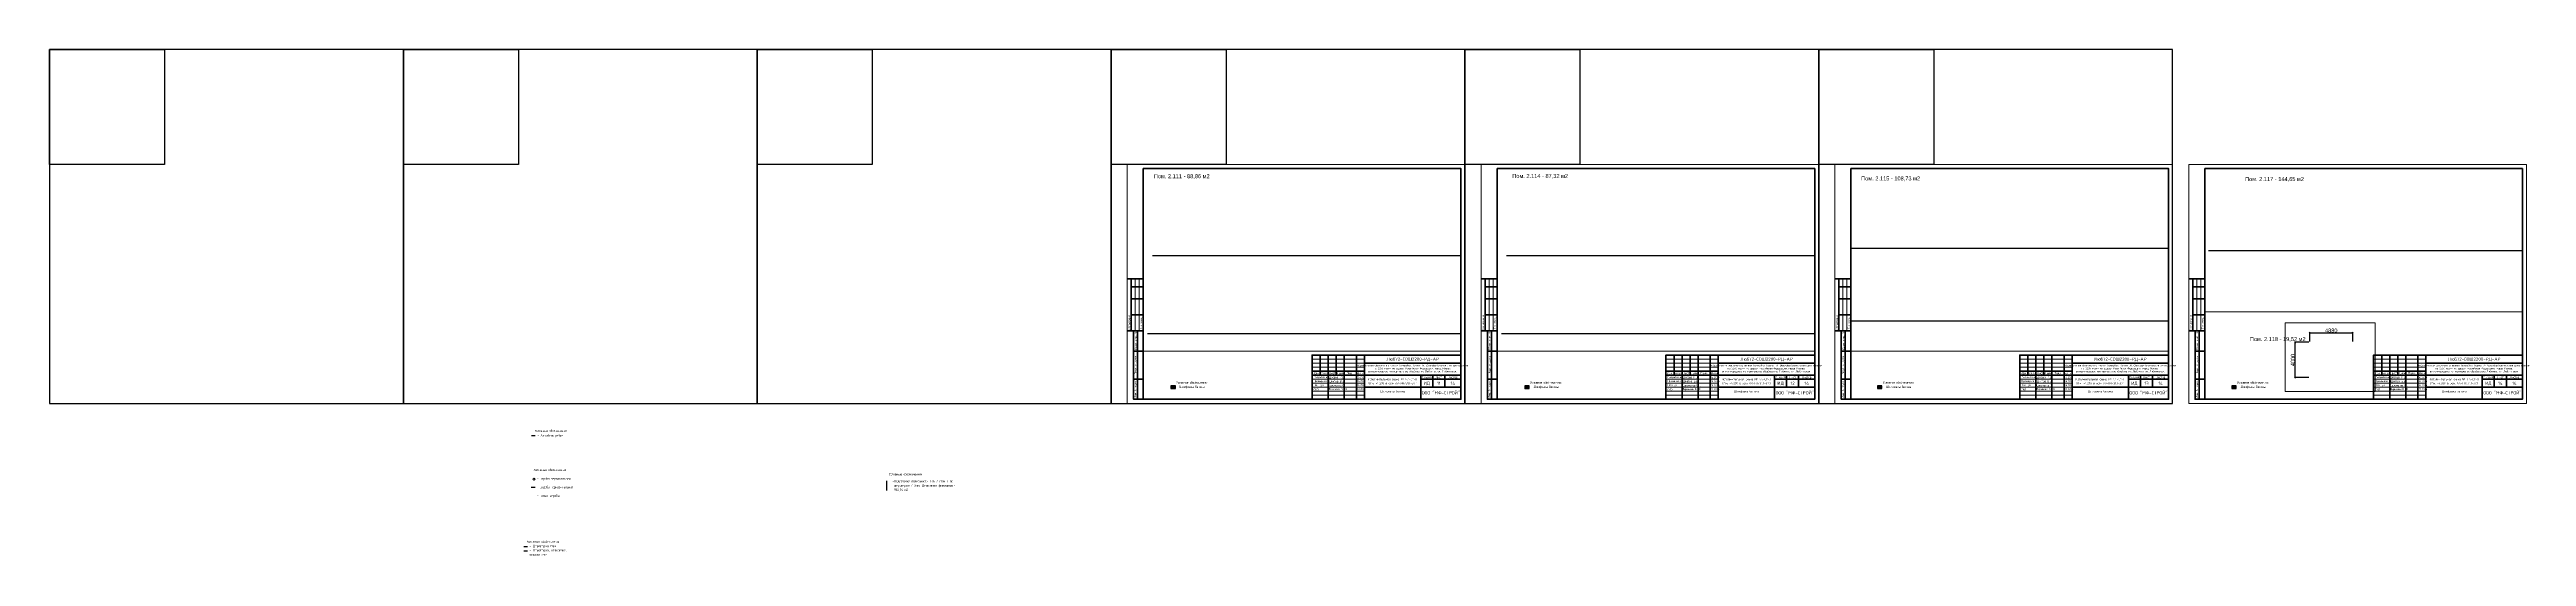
# Paper-space layout '4.4.3Шл' of a CAD drawing. Header units: millimetres. Extents: x -143 to 2937, y -190 to 440.
# The model-space entities are those that its viewports show. They can reach past a viewport. Long polylines and large blocks are cut down to what shows.
import ezdxf
from ezdxf.enums import TextEntityAlignment as Align

# ---------------------------------------------------------------- set-up
doc = ezdxf.new("R2018")
doc.units = ezdxf.units.MM
doc.layers.get('0').update_dxf_attribs({"color": 250})
doc.layers.get('Defpoints').update_dxf_attribs({"color": 250})
doc.layers.add('Условные обозначения', color=90, linetype='Continuous')
doc.styles.get("Standard").update_dxf_attribs({"font": 'arial.ttf'})
doc.styles.add('Аннотативный', font='arial.ttf')
doc.styles.add('СПДС', font='isocpeur.ttf', dxfattribs={"width": 0.9, "height": 450})
doc.dimstyles.new('Размера А3', dxfattribs={"dimtxt": 450, "dimasz": 100, "dimexe": 70, "dimexo": 100, "dimgap": 20, "dimtad": 1, "dimdec": 0, "dimrnd": 10, "dimzin": 0, "dimdsep": 46, "dimtxsty": 'Аннотативный', "dimblk": 'ARROWHEAD_6', "dimcen": 1, "dimclrd": 7, "dimclrt": 7, "dimazin": 0, "dimtfac": 1, "dimtdec": 0, "dimtmove": 2, "dimatfit": 3, "dimfxl": 1, "dimtfillclr": 6, "dimtolj": 1, "dimtzin": 0, "dimlwd": 25, "dimlwe": 25, "dimarcsym": 0})

# ---------------------------------------------------------------- blocks, each defined once
blk = doc.blocks.new('*U453')
at = {"color": 4}
blk.add_lwpolyline([(-220, -220), (220, -220), (220, 220), (-220, 220)], close=True, dxfattribs=at)
at = {"color": 3}
blk.add_lwpolyline([(-220, 220), (-77, 220), (-77, 77), (-220, 77)], close=True, dxfattribs=at)
blk = doc.blocks.new('*U454')
at = {"color": 0, "linetype": 'ByBlock', "lineweight": -2, "transparency": 16777216}
for p in [(0, 0), (440, 0), (880, 0), (1320, 0), (1760, 0), (2200, 0)]:
    blk.add_blockref('*U453', p, dxfattribs=at)
blk = doc.blocks.new('*U1402')
at = {"lineweight": 0}
blk.add_lwpolyline([(-415, -5), (5, -5), (5, 292), (-415, 292)], close=True, dxfattribs=at)
at = {"color": 0, "linetype": 'Continuous', "lineweight": 50}
blk.add_lwpolyline([(-395, 287), (0, 287), (0, 0), (-395, 0)], close=True, dxfattribs=at)
at = {"lineweight": 35}
for points in [[(-395, 150), (-415, 150)], [(-410, 85), (-410, 150)], [(-395, 140), (-410, 140)], [(-395, 125), (-410, 125)], [(-395, 105), (-410, 105)], [(-395, 85), (-415, 85)], [(-395, 85), (-407, 85), (-407, 0), (-395, 0)], [(-402, 0), (-402, 85)], [(-395, 60), (-407, 60)], [(-185, 35), (-120, 35)], [(-175, 55), (-175, 30)], [(-165, 55), (-165, 0)], [(-155, 55), (-155, 30)], [(-145, 55), (-145, 0)], [(-130, 55), (-130, 0)], [(-120, 55), (-120, 0)], [(-120, 45), (0, 45)], [(-395, 25), (-407, 25)], [(-185, 30), (0, 30)], [(-120, 15), (0, 15)], [(-50, 30), (-50, 0)], [(-50, 25), (0, 25)], [(-35, 30), (-35, 15)], [(-20, 30), (-20, 15)]]:
    blk.add_lwpolyline(points, dxfattribs=at)
at = {"lineweight": 18}
for points in [[(-405, 85), (-405, 150)], [(-400, 85), (-400, 150)], [(-185, 50), (-120, 50)], [(-185, 45), (-120, 45)], [(-185, 40), (-120, 40)], [(-185, 25), (-120, 25)], [(-185, 20), (-120, 20)], [(-185, 15), (-120, 15)], [(-185, 10), (-120, 10)], [(-185, 5), (-120, 5)]]:
    blk.add_lwpolyline(points, dxfattribs=at)
at = {"lineweight": 35}
blk.add_lwpolyline([(-185, 0), (0, 0), (0, 55), (-185, 55)], close=True, dxfattribs=at)
at = {"lineweight": 0}
blk.add_lwpolyline([(0, -5), (5, -5), (5, 0)], dxfattribs=at)
at = {"lineweight": -2, "char_height": 2.5, "attachment_point": 5, "rotation": 90, "style": 'СПДС'}
for s, insert, width in [('Согласовано', (-412.5, 95), 19.991), ('Гл. спец.', (-397.5, 95), 19.991), ('Взам. инв. N', (-404.5, 72.5), 24.991), ('Подл. и дата', (-404.5, 42.5), 34.991), ('Инв. N подл.', (-404.5, 12.5), 24.991)]:
    blk.add_mtext(s, dxfattribs=dict(at, insert=insert, width=width))
at = {"lineweight": -2, "char_height": 2.5, "style": 'СПДС'}
for s, insert, width, attachment_point in [('Изм.', (-180, 32.5), 10, 5), ('Кол.уч.', (-170, 32.5), 10, 5), ('Лист', (-160, 32.5), 10, 5), ('N док.', (-150, 32.5), 10, 5), ('Подп.', (-137.5, 32.5), 15, 5), ('Дата', (-125, 32.5), 10, 5), ('СКО', (-183.1, 12.3), 17.953, 4), ('Разработал', (-183.1, 27.5), 17.953, 4), ('Проверил', (-183.1, 22.5), 17.953, 4), ('Нач. уч.', (-183.1, 17.3), 17.953, 4), ('{\\T0.9;Саломатов С.Г.}', (-164.2, 17.5), 18.77, 4), ('{\\T0.9;Борисово К. Ю.}', (-164.2, 12.5), 18.77, 4), ('Стадия', (-42.5, 27.5), 15, 5), ('Лист', (-27.5, 27.5), 15, 5), ('Листов', (-10, 27.5), 20, 5)]:
    blk.add_mtext(s, dxfattribs=dict(at, insert=insert, width=width, attachment_point=attachment_point))
at = {"insert": (-119.3, 43.2), "char_height": 2.2, "attachment_point": 1, "style": 'СПДС'}
blk.add_mtext_dynamic_manual_height_columns('\\pxqc;«Комплексная общественно-жилая застройка. Корпус 34. Общеобразовательная организация на 2200 мест» по адресу: Российская Федерация, город Москва, \\Pвнутригородское муниципальное образование Люблино, ул. Люблинская.', width=118.293, gutter_width=0, heights=[12.8], dxfattribs=at)
at = {"lineweight": 30, "width": 0.9, "flags": 104}
blk.add_attdef('ШАПКА', text='', height=3, dxfattribs=at).set_placement((-135, 281), align=Align.MIDDLE_CENTER)
at = {"style": 'СПДС'}
for tag, height, p in [('ШИФР_ПРОЕКТА', 4, (-60, 50)), ('НАИМЕНОВАНИЕ_ОБЪЕКТА2', 2.5, (-85, 20)), ('НАИМЕНОВАНИЕ_ЧЕРТЕЖА2', 2.5, (-85, 5)), ('НАИМЕНОВАНИЕ_ЧЕРТЕЖА1', 2.5, (-85, 10)), ('НАИМЕНОВАНИЕ_ОБЪЕКТА', 2.5, (-85, 25)), ('ОРГАНИЗАЦИЯ_РАЗРАБОТЧИК1', 4, (-25, 8.1)), ('СТАДИЯ', 4, (-42.5, 20)), ('ЛИСТ_первый', 4, (-27.5, 20)), ('ЛИСТОВ', 4, (-10, 20))]:
    blk.add_attdef(tag, text='', height=height, dxfattribs=at).set_placement(p, align=Align.MIDDLE_CENTER)
for tag, p in [('РАЗРАБОТЧИК', (-164, 27.5)), ('РУК.ГРУППЫ', (-164, 22.5))]:
    blk.add_attdef(tag, text='', height=2.5, dxfattribs=at).set_placement(p, align=Align.MIDDLE_LEFT)
at = {"style": 'СПДС', "width": 0.9}
for tag, p in [('ДАТА1', (-129.7, 26.1)), ('ДАТА2', (-129.6, 21.4)), ('ДАТА3', (-129.6, 16.4)), ('ДАТА4', (-129.6, 11.4))]:
    blk.add_attdef(tag, p, '', height=2.3, dxfattribs=at)
blk = doc.blocks.new('ARROWHEAD_6')
at = {"color": 0, "linetype": 'Continuous'}
for p, q in [((0, 0), (-1, 0)), ((-0.5, -0.5), (0.5, 0.5))]:
    blk.add_line(p, q, dxfattribs=at)
blk = doc.blocks.new('*D961')
at = {"color": 0, "lineweight": 25, "transparency": 16777216}
for p, q in [((363493, 198540), (363493, 199588)), ((368373, 198540), (368373, 199588))]:
    blk.add_line(p, q, dxfattribs=at)
at = {"color": 7, "lineweight": 25, "transparency": 16777216}
blk.add_line((363593, 199518), (368273, 199518), dxfattribs=at)
at = {"layer": 'Defpoints', "color": 0, "transparency": 16777216}
for p in [(368373, 199518), (363493, 198440), (368373, 198440)]:
    blk.add_point(p, dxfattribs=at)
at = {"color": 7, "lineweight": 25, "transparency": 16777216, "xscale": 100, "yscale": 100, "zscale": 100, "rotation": 180}
blk.add_blockref('ARROWHEAD_6', (363493, 199518), dxfattribs=at)
at = {"color": 7, "lineweight": 25, "transparency": 16777216, "xscale": 100, "yscale": 100, "zscale": 100}
blk.add_blockref('ARROWHEAD_6', (368373, 199518), dxfattribs=at)
at = {"color": 7, "transparency": 16777216, "insert": (365933, 199768), "char_height": 450, "attachment_point": 5, "style": 'Аннотативный'}
blk.add_mtext('\\A1;4880', dxfattribs=at)
blk = doc.blocks.new('*D962')
at = {"color": 0, "lineweight": 25, "transparency": 16777216}
for p, q in [((363393, 198440), (361766, 198440)), ((363393, 194440), (361766, 194440))]:
    blk.add_line(p, q, dxfattribs=at)
at = {"color": 7, "lineweight": 25, "transparency": 16777216}
blk.add_line((361836, 194540), (361836, 198340), dxfattribs=at)
at = {"layer": 'Defpoints', "color": 0, "transparency": 16777216}
for p in [(361836, 198440), (363493, 198440), (363493, 194440)]:
    blk.add_point(p, dxfattribs=at)
at = {"color": 7, "lineweight": 25, "transparency": 16777216, "xscale": 100, "yscale": 100, "zscale": 100}
for p, rotation in [((361836, 198440), 90), ((361836, 194440), 270)]:
    blk.add_blockref('ARROWHEAD_6', p, dxfattribs=dict(at, rotation=rotation))
at = {"color": 7, "transparency": 16777216, "insert": (361586, 196440), "char_height": 450, "attachment_point": 5, "rotation": 90, "style": 'Аннотативный'}
blk.add_mtext('\\A1;4000', dxfattribs=at)

msp = doc.modelspace()

# ---------------------------------------------------------------- linework, layer by layer
for points in [[(269179.165, 285725.493), (312256.209, 285725.493)], [(311275.628, 285729.059), (373519.979, 285729.059)], [(269156.253, 274359.888), (335248.011, 274359.888)], [(242264.216, 254820.566), (285341.259, 254820.566)], [(241594.775, 244352.602), (284671.818, 244352.602)], [(294647.017, 226570.566), (349577.604, 226570.566)], [(294203.048, 216075.98), (349082.435, 216075.98)]]:
    msp.add_lwpolyline(points)

# ---------------------------------------------------------------- dimensions: what is measured, and where the dimension line sits
dim = msp.add_linear_dim(base=(368372.718, 199518.193), p1=(363492.718, 198439.954), p2=(368372.718, 198439.954), dimstyle='Размера А3')
dim.commit()
dim.dimension.update_dxf_attribs({"geometry": '*D961', "text_midpoint": (365932.718, 199767.951)})
dim = msp.add_linear_dim(base=(361836.072, 198439.954), p1=(363492.718, 194439.954), p2=(363492.718, 198439.954), angle=90, dimstyle='Размера А3')
dim.commit()
dim.dimension.update_dxf_attribs({"geometry": '*D962', "text_midpoint": (361586.315, 196439.954)})

psp = doc.layouts.new('4.4.3Шл')

# ---------------------------------------------------------------- hatches: boundary and pattern name
at = {"lineweight": 30, "true_color": 0x139b48, "transparency": 33554687}
h = psp.add_hatch(dxfattribs=at)
h.set_pattern_fill('ANSI31', color=114, scale=0.39)
h.set_pattern_definition([(45, (794.4572, 60.6819), (-0.875575, 0.875575), [])])
h.paths.add_polyline_path([(1251.5, 18.6), (1257, 18.6), (1257, 21.7), (1251.5, 21.7)])
h = psp.add_hatch(dxfattribs=at)
h.set_pattern_fill('ANSI31', color=114, scale=0.39)
h.set_pattern_definition([(45, (1234.4572, 60.6819), (-0.875575, 0.875575), [])])
h.paths.add_polyline_path([(1691.5, 18.6), (1697, 18.6), (1697, 21.7), (1691.5, 21.7)])
h = psp.add_hatch(dxfattribs=at)
h.set_pattern_fill('ANSI31', color=114, scale=0.39)
h.set_pattern_definition([(45, (1673.0641, 60.6819), (-0.875575, 0.875575), [])])
h.paths.add_polyline_path([(2130.1, 18.6), (2135.6, 18.6), (2135.6, 21.7), (2130.1, 21.7)])
h = psp.add_hatch(dxfattribs=at)
h.set_pattern_fill('ANSI31', color=114, scale=0.39)
h.set_pattern_definition([(45, (2113.5438, 60.6819), (-0.875575, 0.875575), [])])
h.paths.add_polyline_path([(2570.6, 18.6), (2576.1, 18.6), (2576.1, 21.7), (2570.6, 21.7)])

# ---------------------------------------------------------------- linework, layer by layer
at = {"color": 3, "lineweight": 30}
for points in [[(1251.5, 18.6), (1257, 18.6), (1257, 21.7), (1251.5, 21.7)], [(1691.5, 18.6), (1697, 18.6), (1697, 21.7), (1691.5, 21.7)], [(2130.1, 18.6), (2135.6, 18.6), (2135.6, 21.7), (2130.1, 21.7)], [(2570.6, 18.6), (2576.1, 18.6), (2576.1, 21.7), (2570.6, 21.7)]]:
    psp.add_lwpolyline(points, close=True, dxfattribs=at)
at = {"color": 6, "lineweight": 30}
psp.add_lwpolyline([(461, -40.6), (456.2, -40.6)], dxfattribs=at)
at = {"color": 1, "lineweight": 30}
psp.add_lwpolyline([(460.8, -104.8), (456, -104.8)], dxfattribs=at)
at = {"color": 3, "lineweight": 30}
for points in [[(897.8, -96.5), (897.8, -108.4)], [(451.4, -178.4), (446.6, -178.4)]]:
    psp.add_lwpolyline(points, dxfattribs=at)
at = {"color": 5, "lineweight": 30, "true_color": 0x0000ff}
psp.add_lwpolyline([(451.5, -183.8), (446.6, -183.8)], dxfattribs=at)
at = {"color": 1, "lineweight": 30}
psp.add_circle((459.4, -94.3), 1.14, dxfattribs=at)

# ---------------------------------------------------------------- block references
psp.add_blockref('*U454', (77, 220))
ref = psp.add_blockref('*U1402', (1612, 5))
ref.add_attrib('СТАДИЯ', 'ИД', dxfattribs={"height": 4, "style": 'СПДС'}).set_placement((1569.5, 25), align=Align.MIDDLE_CENTER)
ref.add_attrib('ЛИСТ_первый', '11', dxfattribs={"height": 4, "style": 'СПДС'}).set_placement((1584.5, 25), align=Align.MIDDLE_CENTER)
ref.add_attrib('ЛИСТОВ', '14', dxfattribs={"height": 4, "style": 'СПДС'}).set_placement((1602, 25), align=Align.MIDDLE_CENTER)
ref.add_attrib('ШИФР_ПРОЕКТА', 'Люб72-СОШ2200-РД-АР', dxfattribs={"height": 4, "style": 'СПДС'}).set_placement((1552, 55), align=Align.MIDDLE_CENTER)
ref.add_attrib('НАИМЕНОВАНИЕ_ОБЪЕКТА', 'Исполнительная схема № 4.4-Ст-Л', dxfattribs={"height": 2.5, "style": 'СПДС'}).set_placement((1527, 30), align=Align.MIDDLE_CENTER)
ref.add_attrib('НАИМЕНОВАНИЕ_ОБЪЕКТА2', 'Отм. +4.200 в осях АА-ЯЯ/31.1-37.1', dxfattribs={"height": 2.5, "style": 'СПДС'}).set_placement((1527, 25), align=Align.MIDDLE_CENTER)
ref.add_attrib('НАИМЕНОВАНИЕ_ЧЕРТЕЖА1', 'Шлифовка бетона', dxfattribs={"height": 2.5, "style": 'СПДС'}).set_placement((1527, 15), align=Align.MIDDLE_CENTER)
ref.add_attrib('ОРГАНИЗАЦИЯ_РАЗРАБОТЧИК1', 'ООО "МФ-СТРОЙ"', dxfattribs={"height": 4, "style": 'СПДС'}).set_placement((1587, 13.1), align=Align.MIDDLE_CENTER)
ref.add_attrib('РАЗРАБОТЧИК', 'Досаев Р.Ш.', dxfattribs={"height": 2.5, "style": 'СПДС'}).set_placement((1448, 32.5), align=Align.MIDDLE_LEFT)
ref.add_attrib('РУК.ГРУППЫ', 'Шипов В.В.', dxfattribs={"height": 2.5, "style": 'СПДС'}).set_placement((1448, 27.5), align=Align.MIDDLE_LEFT)
ref.add_attrib('ДАТА2', '06.2026', (1482.4, 26.4), dxfattribs={"height": 2.3, "style": 'СПДС', "width": 0.9})
ref.add_attrib('ДАТА3', '06.2026', (1482.4, 21.4), dxfattribs={"height": 2.3, "style": 'СПДС', "width": 0.9})
lines = psp.add_mtext('\\W0.9000;', dxfattribs={"insert": (1477, 286), "char_height": 2.5, "attachment_point": 1})
ref.add_attrib('ШАПКА', '', (1477, 286), dxfattribs={"flags": 104}).embed_mtext(lines)
ref.add_attrib('ДАТА1', '06.2026', (1482.3, 31.1), dxfattribs={"height": 2.3, "style": 'СПДС', "width": 0.9})
ref.add_attrib('ДАТА4', '09.2026', (1482.4, 16.4), dxfattribs={"height": 2.3, "style": 'СПДС', "width": 0.9})
ref = psp.add_blockref('*U1402', (2052, 5))
ref.add_attrib('СТАДИЯ', 'ИД', dxfattribs={"height": 4, "style": 'СПДС'}).set_placement((2009.5, 25), align=Align.MIDDLE_CENTER)
ref.add_attrib('ЛИСТ_первый', '12', dxfattribs={"height": 4, "style": 'СПДС'}).set_placement((2024.5, 25), align=Align.MIDDLE_CENTER)
ref.add_attrib('ЛИСТОВ', '14', dxfattribs={"height": 4, "style": 'СПДС'}).set_placement((2042, 25), align=Align.MIDDLE_CENTER)
ref.add_attrib('ШИФР_ПРОЕКТА', 'Люб72-СОШ2200-РД-АР', dxfattribs={"height": 4, "style": 'СПДС'}).set_placement((1992, 55), align=Align.MIDDLE_CENTER)
ref.add_attrib('НАИМЕНОВАНИЕ_ОБЪЕКТА', 'Исполнительная схема № 4.4-Ст-Л', dxfattribs={"height": 2.5, "style": 'СПДС'}).set_placement((1967, 30), align=Align.MIDDLE_CENTER)
ref.add_attrib('НАИМЕНОВАНИЕ_ОБЪЕКТА2', 'Отм. +4.200 в осях АА-ЯЯ/31.1-37.1', dxfattribs={"height": 2.5, "style": 'СПДС'}).set_placement((1967, 25), align=Align.MIDDLE_CENTER)
ref.add_attrib('НАИМЕНОВАНИЕ_ЧЕРТЕЖА1', 'Шлифовка бетона', dxfattribs={"height": 2.5, "style": 'СПДС'}).set_placement((1967, 15), align=Align.MIDDLE_CENTER)
ref.add_attrib('ОРГАНИЗАЦИЯ_РАЗРАБОТЧИК1', 'ООО "МФ-СТРОЙ"', dxfattribs={"height": 4, "style": 'СПДС'}).set_placement((2027, 13.1), align=Align.MIDDLE_CENTER)
ref.add_attrib('РАЗРАБОТЧИК', 'Досаев Р.Ш.', dxfattribs={"height": 2.5, "style": 'СПДС'}).set_placement((1888, 32.5), align=Align.MIDDLE_LEFT)
ref.add_attrib('РУК.ГРУППЫ', 'Шипов В.В.', dxfattribs={"height": 2.5, "style": 'СПДС'}).set_placement((1888, 27.5), align=Align.MIDDLE_LEFT)
ref.add_attrib('ДАТА2', '06.2026', (1922.4, 26.4), dxfattribs={"height": 2.3, "style": 'СПДС', "width": 0.9})
ref.add_attrib('ДАТА3', '06.2026', (1922.4, 21.4), dxfattribs={"height": 2.3, "style": 'СПДС', "width": 0.9})
lines = psp.add_mtext('\\W0.9000;', dxfattribs={"insert": (1917, 286), "char_height": 2.5, "attachment_point": 1})
ref.add_attrib('ШАПКА', '', (1917, 286), dxfattribs={"flags": 104}).embed_mtext(lines)
ref.add_attrib('ДАТА1', '06.2026', (1922.3, 31.1), dxfattribs={"height": 2.3, "style": 'СПДС', "width": 0.9})
ref.add_attrib('ДАТА4', '09.2026', (1922.4, 16.4), dxfattribs={"height": 2.3, "style": 'СПДС', "width": 0.9})
ref = psp.add_blockref('*U1402', (2492, 5))
ref.add_attrib('СТАДИЯ', 'ИД', dxfattribs={"height": 4, "style": 'СПДС'}).set_placement((2449.5, 25), align=Align.MIDDLE_CENTER)
ref.add_attrib('ЛИСТ_первый', '13', dxfattribs={"height": 4, "style": 'СПДС'}).set_placement((2464.5, 25), align=Align.MIDDLE_CENTER)
ref.add_attrib('ЛИСТОВ', '14', dxfattribs={"height": 4, "style": 'СПДС'}).set_placement((2482, 25), align=Align.MIDDLE_CENTER)
ref.add_attrib('ШИФР_ПРОЕКТА', 'Люб72-СОШ2200-РД-АР', dxfattribs={"height": 4, "style": 'СПДС'}).set_placement((2432, 55), align=Align.MIDDLE_CENTER)
ref.add_attrib('НАИМЕНОВАНИЕ_ОБЪЕКТА', 'Исполнительная схема № 4.4-Ст-Л', dxfattribs={"height": 2.5, "style": 'СПДС'}).set_placement((2407, 30), align=Align.MIDDLE_CENTER)
ref.add_attrib('НАИМЕНОВАНИЕ_ОБЪЕКТА2', 'Отм. +4.200 в осях АА-ЯЯ/31.1-37.1', dxfattribs={"height": 2.5, "style": 'СПДС'}).set_placement((2407, 25), align=Align.MIDDLE_CENTER)
ref.add_attrib('НАИМЕНОВАНИЕ_ЧЕРТЕЖА1', 'Шлифовка бетона', dxfattribs={"height": 2.5, "style": 'СПДС'}).set_placement((2407, 15), align=Align.MIDDLE_CENTER)
ref.add_attrib('ОРГАНИЗАЦИЯ_РАЗРАБОТЧИК1', 'ООО "МФ-СТРОЙ"', dxfattribs={"height": 4, "style": 'СПДС'}).set_placement((2467, 13.1), align=Align.MIDDLE_CENTER)
ref.add_attrib('РАЗРАБОТЧИК', 'Досаев Р.Ш.', dxfattribs={"height": 2.5, "style": 'СПДС'}).set_placement((2328, 32.5), align=Align.MIDDLE_LEFT)
ref.add_attrib('РУК.ГРУППЫ', 'Шипов В.В.', dxfattribs={"height": 2.5, "style": 'СПДС'}).set_placement((2328, 27.5), align=Align.MIDDLE_LEFT)
ref.add_attrib('ДАТА2', '06.2026', (2362.4, 26.4), dxfattribs={"height": 2.3, "style": 'СПДС', "width": 0.9})
ref.add_attrib('ДАТА3', '06.2026', (2362.4, 21.4), dxfattribs={"height": 2.3, "style": 'СПДС', "width": 0.9})
lines = psp.add_mtext('\\W0.9000;', dxfattribs={"insert": (2357, 286), "char_height": 2.5, "attachment_point": 1})
ref.add_attrib('ШАПКА', '', (2357, 286), dxfattribs={"flags": 104}).embed_mtext(lines)
ref.add_attrib('ДАТА1', '06.2026', (2362.3, 31.1), dxfattribs={"height": 2.3, "style": 'СПДС', "width": 0.9})
ref.add_attrib('ДАТА4', '09.2026', (2362.4, 16.4), dxfattribs={"height": 2.3, "style": 'СПДС', "width": 0.9})
ref = psp.add_blockref('*U1402', (2932, 5))
ref.add_attrib('СТАДИЯ', 'ИД', dxfattribs={"height": 4, "style": 'СПДС'}).set_placement((2889.5, 25), align=Align.MIDDLE_CENTER)
ref.add_attrib('ЛИСТ_первый', '14', dxfattribs={"height": 4, "style": 'СПДС'}).set_placement((2904.5, 25), align=Align.MIDDLE_CENTER)
ref.add_attrib('ЛИСТОВ', '14', dxfattribs={"height": 4, "style": 'СПДС'}).set_placement((2922, 25), align=Align.MIDDLE_CENTER)
ref.add_attrib('ШИФР_ПРОЕКТА', 'Люб72-СОШ2200-РД-АР', dxfattribs={"height": 4, "style": 'СПДС'}).set_placement((2872, 55), align=Align.MIDDLE_CENTER)
ref.add_attrib('НАИМЕНОВАНИЕ_ОБЪЕКТА', 'Исполнительная схема № 4.4-Ст-Л', dxfattribs={"height": 2.5, "style": 'СПДС'}).set_placement((2847, 30), align=Align.MIDDLE_CENTER)
ref.add_attrib('НАИМЕНОВАНИЕ_ОБЪЕКТА2', 'Отм. +4.200 в осях АА-ЯЯ/31.1-37.1', dxfattribs={"height": 2.5, "style": 'СПДС'}).set_placement((2847, 25), align=Align.MIDDLE_CENTER)
ref.add_attrib('НАИМЕНОВАНИЕ_ЧЕРТЕЖА1', 'Шлифовка бетона', dxfattribs={"height": 2.5, "style": 'СПДС'}).set_placement((2847, 15), align=Align.MIDDLE_CENTER)
ref.add_attrib('ОРГАНИЗАЦИЯ_РАЗРАБОТЧИК1', 'ООО "МФ-СТРОЙ"', dxfattribs={"height": 4, "style": 'СПДС'}).set_placement((2907, 13.1), align=Align.MIDDLE_CENTER)
ref.add_attrib('РАЗРАБОТЧИК', 'Досаев Р.Ш.', dxfattribs={"height": 2.5, "style": 'СПДС'}).set_placement((2768, 32.5), align=Align.MIDDLE_LEFT)
ref.add_attrib('РУК.ГРУППЫ', 'Шипов В.В.', dxfattribs={"height": 2.5, "style": 'СПДС'}).set_placement((2768, 27.5), align=Align.MIDDLE_LEFT)
ref.add_attrib('ДАТА2', '06.2026', (2802.4, 26.4), dxfattribs={"height": 2.3, "style": 'СПДС', "width": 0.9})
ref.add_attrib('ДАТА3', '06.2026', (2802.4, 21.4), dxfattribs={"height": 2.3, "style": 'СПДС', "width": 0.9})
lines = psp.add_mtext('\\W0.9000;', dxfattribs={"insert": (2797, 286), "char_height": 2.5, "attachment_point": 1})
ref.add_attrib('ШАПКА', '', (2797, 286), dxfattribs={"flags": 104}).embed_mtext(lines)
ref.add_attrib('ДАТА1', '06.2026', (2802.3, 31.1), dxfattribs={"height": 2.3, "style": 'СПДС', "width": 0.9})
ref.add_attrib('ДАТА4', '09.2026', (2802.4, 16.4), dxfattribs={"height": 2.3, "style": 'СПДС', "width": 0.9})

# ---------------------------------------------------------------- texts
at = {"color": 0, "char_height": 5, "attachment_point": 1}
for s, insert in [('Пом. 2.111 - 88,86 м2', (1230.2, 285)), ('Пом. 2.114 - 87,32 м2', (1675.9, 285.3)), ('Пом. 2.115 - 108,73 м2', (2109.7, 282.2)), ('Пом. 2.117 - 144,65 м2', (2587.1, 281.4)), ('Пом. 2.118 - 19,52 м2', (2593, 82.4))]:
    psp.add_mtext_dynamic_manual_height_columns(s, width=102.642, gutter_width=2099.7, heights=[1518.2], dxfattribs=dict(at, insert=insert))
at = {"lineweight": -3, "attachment_point": 7, "style": 'СПДС'}
for s, insert, char_height, width in [('{\\fГОСТ тип А|b0|i0|c204|p34;Условное обозначения:\\P- Шлифовка бетона}', (1258.3, 18.2), 3.197, 73.818), ('{\\fГОСТ тип А|b0|i0|c204|p34;Условное обозначения:\\P- Шлифовка бетона}', (1698.3, 18.2), 3.197, 73.818), ('{\\fГОСТ тип А|b0|i0|c204|p34;Условное обозначения:\\P- Шлифовка бетона}', (2136.9, 18.2), 3.197, 73.818), ('{\\fГОСТ тип А|b0|i0|c204|p34;Условное обозначения:\\P- Шлифовка бетона}', (2577.4, 18.2), 3.197, 73.818), ('{\\fГОСТ тип А|b0|i0|c204|p34;- Алмазная резка}', (463.9, -42.5), 3.197, 73.818), ('{\\fГОСТ тип А|b0|i0|c204|p34;- штроба вертикальная\\P\\P- штроба горизонтальная\\P\\P- номер штробы}', (463.2, -117.3), 3.197, 73.818), ('\\pxi-0.62,l1.62,t1.62;{\\fГОСТ тип А|b0|i0|c204|p34;-^IПодготовка поверхности СКБ / стен / по штукатурке / 2мм. Шпаклевка финишная.\\fГОСТ тип А|b0|i0|c0|p34;- \\fГОСТ тип А|b0|i0|c204|p34;962,34\\fГОСТ тип А|b0|i0|c0|p34; \\fГОСТ тип А|b0|i0|c204|p34;м2}', (902.1, -109.8), 3.1972, 73.818), ('{\\fГОСТ тип А|b0|i0|c204|p34;- Штукатурка стен\\P- Штукатурка, шпаклевка, окраска стен}', (454, -190.4), 3.197, 47.598)]:
    psp.add_mtext(s, dxfattribs=dict(at, insert=insert, char_height=char_height, width=width))
at = {"layer": 'Условные обозначения', "color": 18, "true_color": 0x000000, "char_height": 2.686, "attachment_point": 1, "style": 'СПДС'}
for insert in [(460.4, -32.8), (459.1, -81.4), (900.8, -86.8), (450.4, -170.6)]:
    psp.add_mtext_dynamic_manual_height_columns('Условные обозначения:', width=34.586, gutter_width=9.59, heights=[0], dxfattribs=dict(at, insert=insert))

# ---------------------------------------------------------------- viewports
at = {"layer": '0'}
psp.add_viewport(center=(1414.5, 178.5), size=(395, 227), view_center_point=(262315.105, 254244.111), view_height=24479.37441, dxfattribs=at)
for center, size, view_center_point, view_height, status in [((1854.5, 178.5), (395, 227), (262315.105, 254244.111), 24479.37441, 5), ((2294.5, 178.5), (395, 227), (302118.786, 283890.432), 28474.8404, 3), ((2692.9, 57.5), (111.7, 85.605), (365807.355, 196762.58), 7785.02631, 6)]:
    psp.add_viewport(center=center, size=size, view_center_point=view_center_point, view_height=view_height, status=status, dxfattribs=at)
at = {"layer": '0', "view_target_point": (321042.233, 225005.8)}
psp.add_viewport(center=(2734.5, 202.9), size=(395, 178.11), view_center_point=(0, 3347.899), view_height=24393.03576, status=4, dxfattribs=at)

doc.saveas('drawing.dxf')
